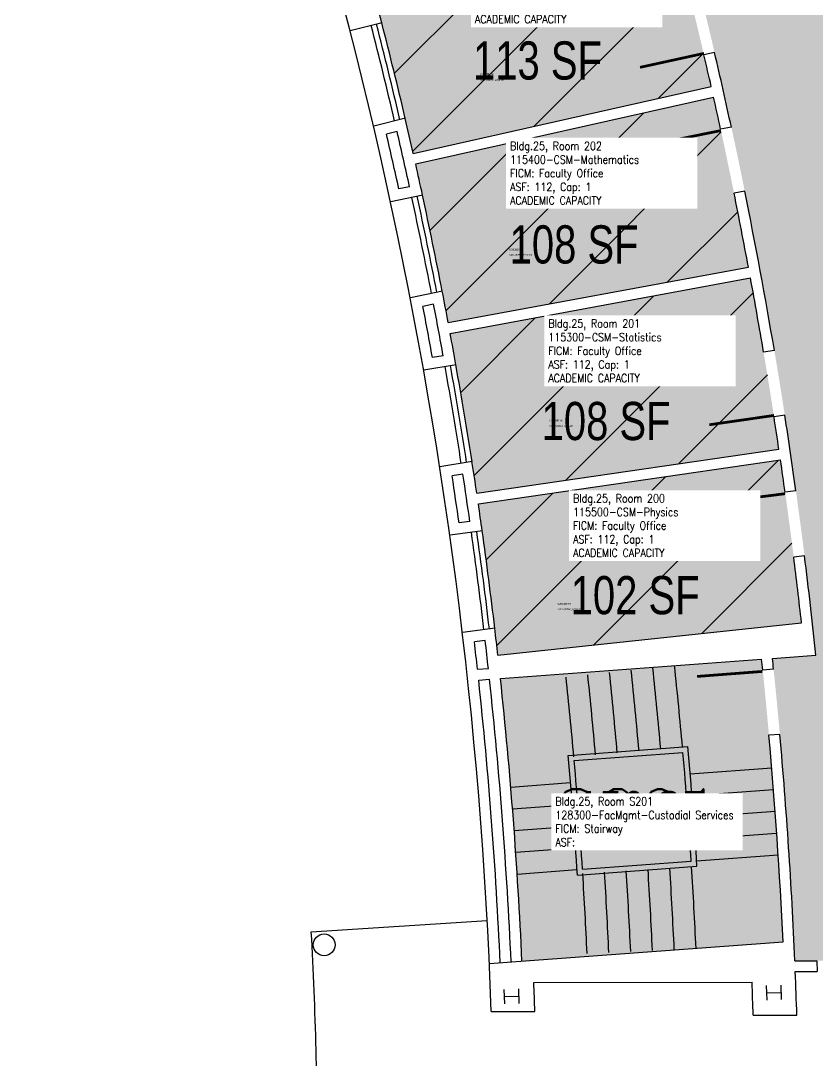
# Model space of a CAD drawing. Header units: inches. Extents: x -325 to 948, y 0 to 3497.
# Drawn here: x -48 to 390, y 1895 to 2466 of the extents above; entities that cross this region are included whole.
import ezdxf
from ezdxf.enums import TextEntityAlignment as Align

# ---------------------------------------------------------------- set-up
doc = ezdxf.new("R2010")
doc.units = ezdxf.units.IN
doc.header["$LTSCALE"] = 10
doc.header["$MEASUREMENT"] = 0
for name, color, linetype in [('A-COLS', 5, 'CONTINUOUS'), ('A-DOOR', 2, 'CONTINUOUS'), ('A-FLOR', 3, 'CONTINUOUS'), ('A-GLAZ', 1, 'CONTINUOUS'), ('A-GLAZ-SILL', 2, 'CONTINUOUS'), ('A-IDEN-CNUM', 7, 'CONTINUOUS'), ('A-IDEN-RNUM', 7, 'CONTINUOUS'), ('A-IDEN-SNUM', 4, 'CONTINUOUS'), ('A-IDEN-VNUM', 4, 'CONTINUOUS'), ('A-SITE', 3, 'CONTINUOUS'), ('A-WALL', 5, 'CONTINUOUS'), ('AREA-TEXT', 3, 'CONTINUOUS'), ('Rooms-Capacity', 4, 'CONTINUOUS'), ('Rooms-Category-Color', 7, 'CONTINUOUS'), ('Rooms-College-Color', 7, 'CONTINUOUS'), ('Rooms-Department-Color', 7, 'CONTINUOUS'), ('Rooms-Division-Color', 7, 'CONTINUOUS'), ('Rooms-Information', 7, 'CONTINUOUS')]:
    doc.layers.add(name, color=color, linetype=linetype)
doc.styles.add('AREA', font='arial.ttf', dxfattribs={"width": 0.75, "height": 24})
doc.styles.add('ROOMSNUMBER', font='txt', dxfattribs={"height": 0.03})
doc.styles.add('ROOMVNUMBER', font='simplex.shx', dxfattribs={"width": 0.85})
pattern_1 = [(45, (0, 0), (-26.51650429449553, 26.51650429449553), [])]

msp = doc.modelspace()

# ---------------------------------------------------------------- hatches: boundary and pattern name
at = {"layer": 'Rooms-Capacity'}
h = msp.add_hatch(dxfattribs=at)
h.set_pattern_fill('ANSI31', color=256, scale=300, style=0)
h.set_pattern_definition(pattern_1)
edge = h.paths.add_edge_path()
edge.add_arc((-2305.089046211643, 1834.524633712063), 2703.000039311435, 12.73015502974493, 14.85277045609265)
edge.add_line((307.5975675322115, 2527.40115292836), (145.2343797795475, 2484.247888142243))
edge.add_arc((-2305.089038671332, 1834.524635854589), 2535.000031473777, 12.737625250607323, 14.850694082559016, ccw=False)
edge.add_line((167.5245508141816, 2393.458618238568), (331.4677457548678, 2430.15664699953))
h = msp.add_hatch(dxfattribs=at)
h.set_pattern_fill('ANSI31', color=256, scale=300, style=0)
h.set_pattern_definition(pattern_1)
edge = h.paths.add_edge_path()
edge.add_arc((-2305.089020711986, 1834.524640274119), 2703.00001298806, 10.57954118367577, 12.602972300606)
edge.add_line((332.7834074534476, 2424.302668805234), (168.8405452296138, 2387.604714581743))
edge.add_arc((-2305.089003151721, 1834.524643549357), 2534.999995133622, 10.588075275554672, 12.602013858375415, ccw=False)
edge.add_line((186.749100677669, 2300.322710989974), (351.9626157917082, 2330.796411752701))
h = msp.add_hatch(dxfattribs=at)
h.set_pattern_fill('ANSI31', color=256, scale=300, style=0)
h.set_pattern_definition(pattern_1)
edge = h.paths.add_edge_path()
edge.add_arc((-2305.089002565549, 1834.524643620553), 2702.999994534728, 8.428834151021952, 10.45235843554707)
edge.add_line((353.0576719008386, 2324.897183102556), (187.8446016311646, 2294.423564429395))
edge.add_arc((-2305.088988193833, 1834.524646238652), 2534.999979927172, 8.43842591924539, 10.452463833892182, ccw=False)
edge.add_line((202.4674333557487, 2206.526919049211), (368.715054564178, 2230.732713365927))
h = msp.add_hatch(dxfattribs=at)
h.set_pattern_fill('ANSI31', color=256, scale=300, style=0)
h.set_pattern_definition(pattern_1)
edge = h.paths.add_edge_path()
edge.add_arc((-2305.089044563069, 1834.524638208754), 2703.000036870126, 6.387660948669904, 8.301651341738857)
edge.add_line((369.587952721864, 2224.796542801894), (203.3408887758851, 2200.590829591267))
edge.add_arc((-2305.089059807985, 1834.524636057494), 2535.000052268399, 6.405569587558375, 8.302814412782084, ccw=False)
edge.add_line((214.0851869769394, 2117.343269348145), (381.1305024772882, 2135.246676673181))
at = {"layer": 'Rooms-Category-Color', "true_color": 0xadadad}
h = msp.add_hatch(color=253, dxfattribs=at)
edge = h.paths.add_edge_path()
edge.add_line((389.1024912446737, 2117.390627925284), (365.1556278280914, 2115.627088445239))
edge.add_arc((-2305.089009252391, 1834.524642524006), 2685.000001296085, 2.450844379286309, 6.009516623040213, ccw=False)
edge.add_line((377.454958576709, 1949.341312148608), (473.5398143827915, 1949.341312154196))
edge.add_arc((-2331.354647308088, 1828.639597805975), 2807.490310770594, 2.464062308017001, 22.79401685436606)
edge.add_line((256.8808139520211, 2916.315579956192), (303.9641623215657, 2934.09196655448))
edge.add_arc((-2718.672790263731, 1659.601693936523), 3280.344433459987, 22.86264650985488, 24.64999537939259)
edge.add_line((262.7421312667429, 3027.748129011132), (235.0876249708235, 3016.075450027362))
edge.add_arc((-2275.305019171699, 1854.746568034768), 2765.999999984645, 24.82566051227534, 30.87926520460536)
edge.add_line((98.61640375480056, 3274.342664706521), (-48.43600885570049, 3174.501004890539))
edge.add_line((-48.43600885570049, 3174.501004890539), (-26.41971860826015, 3004.615891098976))
edge.add_line((-26.41971860826015, 3004.615891098976), (127.4215921461582, 3026.822080722079))
edge.add_arc((-2305.089007980086, 1834.524642891397), 2708.999999997075, 5.993585546238307, 26.111828936801885, ccw=False)
at = {"layer": 'Rooms-Category-Color', "true_color": 0xfa9ba3}
h = msp.add_hatch(color=241, dxfattribs=at)
edge = h.paths.add_edge_path()
edge.add_arc((-2305.089046211643, 1834.524633712063), 2703.000039311435, 12.73015502974493, 14.85277045609265)
edge.add_line((307.5975675322115, 2527.40115292836), (145.2343797795475, 2484.247888142243))
edge.add_arc((-2305.089038671332, 1834.524635854589), 2535.000031473777, 12.737625250607323, 14.850694082559016, ccw=False)
edge.add_line((167.5245508141816, 2393.458618238568), (331.4677457548678, 2430.15664699953))
h = msp.add_hatch(color=241, dxfattribs=at)
edge = h.paths.add_edge_path()
edge.add_arc((-2305.089020711986, 1834.524640274119), 2703.00001298806, 10.57954118367577, 12.602972300606)
edge.add_line((332.7834074534476, 2424.302668805234), (168.8405452296138, 2387.604714581743))
edge.add_arc((-2305.089003151721, 1834.524643549357), 2534.999995133622, 10.588075275554672, 12.602013858375415, ccw=False)
edge.add_line((186.749100677669, 2300.322710989974), (351.9626157917082, 2330.796411752701))
h = msp.add_hatch(color=241, dxfattribs=at)
edge = h.paths.add_edge_path()
edge.add_arc((-2305.089002565549, 1834.524643620553), 2702.999994534728, 8.428834151021952, 10.45235843554707)
edge.add_line((353.0576719008386, 2324.897183102556), (187.8446016311646, 2294.423564429395))
edge.add_arc((-2305.088988193833, 1834.524646238652), 2534.999979927172, 8.43842591924539, 10.452463833892182, ccw=False)
edge.add_line((202.4674333557487, 2206.526919049211), (368.715054564178, 2230.732713365927))
h = msp.add_hatch(color=241, dxfattribs=at)
edge = h.paths.add_edge_path()
edge.add_arc((-2305.089044563069, 1834.524638208754), 2703.000036870126, 6.387660948669904, 8.301651341738857)
edge.add_line((369.587952721864, 2224.796542801894), (203.3408887758851, 2200.590829591267))
edge.add_arc((-2305.089059807985, 1834.524636057494), 2535.000052268399, 6.405569587558375, 8.302814412782084, ccw=False)
edge.add_line((214.0851869769394, 2117.343269348145), (381.1305024772882, 2135.246676673181))
at = {"layer": 'Rooms-Category-Color', "true_color": 0xadadad}
h = msp.add_hatch(color=253, dxfattribs=at)
edge = h.paths.add_edge_path()
edge.add_arc((-2305.089008035323, 1834.524642916921), 2679.000000051877, 2.676691046861776, 6.013544006717764)
edge.add_line((359.1688792593777, 2115.186201143079), (215.4827164895833, 2104.604597247206))
edge.add_arc((-2305.089007905733, 1834.524642952623), 2534.999999907878, 2.589462405425081, 6.115923773787927, ccw=False)
edge.add_line((227.3224930129945, 1949.05406950973), (370.9880852848291, 1959.634158482775))
at = {"layer": 'Rooms-College-Color', "true_color": 0xadadad}
h = msp.add_hatch(color=253, dxfattribs=at)
edge = h.paths.add_edge_path()
edge.add_line((389.1024912446737, 2117.390627925284), (365.1556278280914, 2115.627088445239))
edge.add_arc((-2305.089009252391, 1834.524642524006), 2685.000001296085, 2.450844379286309, 6.009516623040213, ccw=False)
edge.add_line((377.454958576709, 1949.341312148608), (473.5398143827915, 1949.341312154196))
edge.add_arc((-2331.354647308088, 1828.639597805975), 2807.490310770594, 2.464062308017001, 22.79401685436606)
edge.add_line((256.8808139520211, 2916.315579956192), (303.9641623215657, 2934.09196655448))
edge.add_arc((-2718.672790263731, 1659.601693936523), 3280.344433459987, 22.86264650985488, 24.64999537939259)
edge.add_line((262.7421312667429, 3027.748129011132), (235.0876249708235, 3016.075450027362))
edge.add_arc((-2275.305019171699, 1854.746568034768), 2765.999999984645, 24.82566051227534, 30.87926520460536)
edge.add_line((98.61640375480056, 3274.342664706521), (-48.43600885570049, 3174.501004890539))
edge.add_line((-48.43600885570049, 3174.501004890539), (-26.41971860826015, 3004.615891098976))
edge.add_line((-26.41971860826015, 3004.615891098976), (127.4215921461582, 3026.822080722079))
edge.add_arc((-2305.089007980086, 1834.524642891397), 2708.999999997075, 5.993585546238307, 26.111828936801885, ccw=False)
at = {"layer": 'Rooms-College-Color', "true_color": 0xffe090}
h = msp.add_hatch(color=41, dxfattribs=at)
edge = h.paths.add_edge_path()
edge.add_arc((-2305.089046211643, 1834.524633712063), 2703.000039311435, 12.73015502974493, 14.85277045609265)
edge.add_line((307.5975675322115, 2527.40115292836), (145.2343797795475, 2484.247888142243))
edge.add_arc((-2305.089038671332, 1834.524635854589), 2535.000031473777, 12.737625250607323, 14.850694082559016, ccw=False)
edge.add_line((167.5245508141816, 2393.458618238568), (331.4677457548678, 2430.15664699953))
h = msp.add_hatch(color=41, dxfattribs=at)
edge = h.paths.add_edge_path()
edge.add_arc((-2305.089020711986, 1834.524640274119), 2703.00001298806, 10.57954118367577, 12.602972300606)
edge.add_line((332.7834074534476, 2424.302668805234), (168.8405452296138, 2387.604714581743))
edge.add_arc((-2305.089003151721, 1834.524643549357), 2534.999995133622, 10.588075275554672, 12.602013858375415, ccw=False)
edge.add_line((186.749100677669, 2300.322710989974), (351.9626157917082, 2330.796411752701))
h = msp.add_hatch(color=41, dxfattribs=at)
edge = h.paths.add_edge_path()
edge.add_arc((-2305.089002565549, 1834.524643620553), 2702.999994534728, 8.428834151021952, 10.45235843554707)
edge.add_line((353.0576719008386, 2324.897183102556), (187.8446016311646, 2294.423564429395))
edge.add_arc((-2305.088988193833, 1834.524646238652), 2534.999979927172, 8.43842591924539, 10.452463833892182, ccw=False)
edge.add_line((202.4674333557487, 2206.526919049211), (368.715054564178, 2230.732713365927))
h = msp.add_hatch(color=41, dxfattribs=at)
edge = h.paths.add_edge_path()
edge.add_arc((-2305.089044563069, 1834.524638208754), 2703.000036870126, 6.387660948669904, 8.301651341738857)
edge.add_line((369.587952721864, 2224.796542801894), (203.3408887758851, 2200.590829591267))
edge.add_arc((-2305.089059807985, 1834.524636057494), 2535.000052268399, 6.405569587558375, 8.302814412782084, ccw=False)
edge.add_line((214.0851869769394, 2117.343269348145), (381.1305024772882, 2135.246676673181))
at = {"layer": 'Rooms-College-Color', "true_color": 0xadadad}
h = msp.add_hatch(color=253, dxfattribs=at)
edge = h.paths.add_edge_path()
edge.add_arc((-2305.089008035323, 1834.524642916921), 2679.000000051877, 2.676691046861776, 6.013544006717764)
edge.add_line((359.1688792593777, 2115.186201143079), (215.4827164895833, 2104.604597247206))
edge.add_arc((-2305.089007905733, 1834.524642952623), 2534.999999907878, 2.589462405425081, 6.115923773787927, ccw=False)
edge.add_line((227.3224930129945, 1949.05406950973), (370.9880852848291, 1959.634158482775))
at = {"layer": 'Rooms-Department-Color', "true_color": 0xacacac}
h = msp.add_hatch(color=253, dxfattribs=at)
edge = h.paths.add_edge_path()
edge.add_line((389.1024912446737, 2117.390627925284), (365.1556278280914, 2115.627088445239))
edge.add_arc((-2305.089009252391, 1834.524642524006), 2685.000001296085, 2.450844379286309, 6.009516623040213, ccw=False)
edge.add_line((377.454958576709, 1949.341312148608), (473.5398143827915, 1949.341312154196))
edge.add_arc((-2331.354647308088, 1828.639597805975), 2807.490310770594, 2.464062308017001, 22.79401685436606)
edge.add_line((256.8808139520211, 2916.315579956192), (303.9641623215657, 2934.09196655448))
edge.add_arc((-2718.672790263731, 1659.601693936523), 3280.344433459987, 22.86264650985488, 24.64999537939259)
edge.add_line((262.7421312667429, 3027.748129011132), (235.0876249708235, 3016.075450027362))
edge.add_arc((-2275.305019171699, 1854.746568034768), 2765.999999984645, 24.82566051227534, 30.87926520460536)
edge.add_line((98.61640375480056, 3274.342664706521), (-48.43600885570049, 3174.501004890539))
edge.add_line((-48.43600885570049, 3174.501004890539), (-26.41971860826015, 3004.615891098976))
edge.add_line((-26.41971860826015, 3004.615891098976), (127.4215921461582, 3026.822080722079))
edge.add_arc((-2305.089007980086, 1834.524642891397), 2708.999999997075, 5.993585546238307, 26.111828936801885, ccw=False)
at = {"layer": 'Rooms-Department-Color', "true_color": 0xffe090}
h = msp.add_hatch(color=41, dxfattribs=at)
edge = h.paths.add_edge_path()
edge.add_arc((-2305.089046211643, 1834.524633712063), 2703.000039311435, 12.73015502974493, 14.85277045609265)
edge.add_line((307.5975675322115, 2527.40115292836), (145.2343797795475, 2484.247888142243))
edge.add_arc((-2305.089038671332, 1834.524635854589), 2535.000031473777, 12.737625250607323, 14.850694082559016, ccw=False)
edge.add_line((167.5245508141816, 2393.458618238568), (331.4677457548678, 2430.15664699953))
h = msp.add_hatch(color=41, dxfattribs=at)
edge = h.paths.add_edge_path()
edge.add_arc((-2305.089020711986, 1834.524640274119), 2703.00001298806, 10.57954118367577, 12.602972300606)
edge.add_line((332.7834074534476, 2424.302668805234), (168.8405452296138, 2387.604714581743))
edge.add_arc((-2305.089003151721, 1834.524643549357), 2534.999995133622, 10.588075275554672, 12.602013858375415, ccw=False)
edge.add_line((186.749100677669, 2300.322710989974), (351.9626157917082, 2330.796411752701))
h = msp.add_hatch(color=41, dxfattribs=at)
edge = h.paths.add_edge_path()
edge.add_arc((-2305.089002565549, 1834.524643620553), 2702.999994534728, 8.428834151021952, 10.45235843554707)
edge.add_line((353.0576719008386, 2324.897183102556), (187.8446016311646, 2294.423564429395))
edge.add_arc((-2305.088988193833, 1834.524646238652), 2534.999979927172, 8.43842591924539, 10.452463833892182, ccw=False)
edge.add_line((202.4674333557487, 2206.526919049211), (368.715054564178, 2230.732713365927))
h = msp.add_hatch(color=41, dxfattribs=at)
edge = h.paths.add_edge_path()
edge.add_arc((-2305.089044563069, 1834.524638208754), 2703.000036870126, 6.387660948669904, 8.301651341738857)
edge.add_line((369.587952721864, 2224.796542801894), (203.3408887758851, 2200.590829591267))
edge.add_arc((-2305.089059807985, 1834.524636057494), 2535.000052268399, 6.405569587558375, 8.302814412782084, ccw=False)
edge.add_line((214.0851869769394, 2117.343269348145), (381.1305024772882, 2135.246676673181))
at = {"layer": 'Rooms-Department-Color', "true_color": 0xacacac}
h = msp.add_hatch(color=253, dxfattribs=at)
edge = h.paths.add_edge_path()
edge.add_arc((-2305.089008035323, 1834.524642916921), 2679.000000051877, 2.676691046861776, 6.013544006717764)
edge.add_line((359.1688792593777, 2115.186201143079), (215.4827164895833, 2104.604597247206))
edge.add_arc((-2305.089007905733, 1834.524642952623), 2534.999999907878, 2.589462405425081, 6.115923773787927, ccw=False)
edge.add_line((227.3224930129945, 1949.05406950973), (370.9880852848291, 1959.634158482775))
at = {"layer": 'Rooms-Division-Color', "true_color": 0xadadad}
h = msp.add_hatch(color=253, dxfattribs=at)
edge = h.paths.add_edge_path()
edge.add_line((389.1024912446737, 2117.390627925284), (365.1556278280914, 2115.627088445239))
edge.add_arc((-2305.089009252391, 1834.524642524006), 2685.000001296085, 2.450844379286309, 6.009516623040213, ccw=False)
edge.add_line((377.454958576709, 1949.341312148608), (473.5398143827915, 1949.341312154196))
edge.add_arc((-2331.354647308088, 1828.639597805975), 2807.490310770594, 2.464062308017001, 22.79401685436606)
edge.add_line((256.8808139520211, 2916.315579956192), (303.9641623215657, 2934.09196655448))
edge.add_arc((-2718.672790263731, 1659.601693936523), 3280.344433459987, 22.86264650985488, 24.64999537939259)
edge.add_line((262.7421312667429, 3027.748129011132), (235.0876249708235, 3016.075450027362))
edge.add_arc((-2275.305019171699, 1854.746568034768), 2765.999999984645, 24.82566051227534, 30.87926520460536)
edge.add_line((98.61640375480056, 3274.342664706521), (-48.43600885570049, 3174.501004890539))
edge.add_line((-48.43600885570049, 3174.501004890539), (-26.41971860826015, 3004.615891098976))
edge.add_line((-26.41971860826015, 3004.615891098976), (127.4215921461582, 3026.822080722079))
edge.add_arc((-2305.089007980086, 1834.524642891397), 2708.999999997075, 5.993585546238307, 26.111828936801885, ccw=False)
at = {"layer": 'Rooms-Division-Color', "true_color": 0xffe090}
h = msp.add_hatch(color=41, dxfattribs=at)
edge = h.paths.add_edge_path()
edge.add_arc((-2305.089046211643, 1834.524633712063), 2703.000039311435, 12.73015502974493, 14.85277045609265)
edge.add_line((307.5975675322115, 2527.40115292836), (145.2343797795475, 2484.247888142243))
edge.add_arc((-2305.089038671332, 1834.524635854589), 2535.000031473777, 12.737625250607323, 14.850694082559016, ccw=False)
edge.add_line((167.5245508141816, 2393.458618238568), (331.4677457548678, 2430.15664699953))
h = msp.add_hatch(color=41, dxfattribs=at)
edge = h.paths.add_edge_path()
edge.add_arc((-2305.089020711986, 1834.524640274119), 2703.00001298806, 10.57954118367577, 12.602972300606)
edge.add_line((332.7834074534476, 2424.302668805234), (168.8405452296138, 2387.604714581743))
edge.add_arc((-2305.089003151721, 1834.524643549357), 2534.999995133622, 10.588075275554672, 12.602013858375415, ccw=False)
edge.add_line((186.749100677669, 2300.322710989974), (351.9626157917082, 2330.796411752701))
h = msp.add_hatch(color=41, dxfattribs=at)
edge = h.paths.add_edge_path()
edge.add_arc((-2305.089002565549, 1834.524643620553), 2702.999994534728, 8.428834151021952, 10.45235843554707)
edge.add_line((353.0576719008386, 2324.897183102556), (187.8446016311646, 2294.423564429395))
edge.add_arc((-2305.088988193833, 1834.524646238652), 2534.999979927172, 8.43842591924539, 10.452463833892182, ccw=False)
edge.add_line((202.4674333557487, 2206.526919049211), (368.715054564178, 2230.732713365927))
h = msp.add_hatch(color=41, dxfattribs=at)
edge = h.paths.add_edge_path()
edge.add_arc((-2305.089044563069, 1834.524638208754), 2703.000036870126, 6.387660948669904, 8.301651341738857)
edge.add_line((369.587952721864, 2224.796542801894), (203.3408887758851, 2200.590829591267))
edge.add_arc((-2305.089059807985, 1834.524636057494), 2535.000052268399, 6.405569587558375, 8.302814412782084, ccw=False)
edge.add_line((214.0851869769394, 2117.343269348145), (381.1305024772882, 2135.246676673181))
at = {"layer": 'Rooms-Division-Color', "true_color": 0xadadad}
h = msp.add_hatch(color=253, dxfattribs=at)
edge = h.paths.add_edge_path()
edge.add_arc((-2305.089008035323, 1834.524642916921), 2679.000000051877, 2.676691046861776, 6.013544006717764)
edge.add_line((359.1688792593777, 2115.186201143079), (215.4827164895833, 2104.604597247206))
edge.add_arc((-2305.089007905733, 1834.524642952623), 2534.999999907878, 2.589462405425081, 6.115923773787927, ccw=False)
edge.add_line((227.3224930129945, 1949.05406950973), (370.9880852848291, 1959.634158482775))

# ---------------------------------------------------------------- linework, layer by layer
at = {"layer": 'A-COLS'}
for p, q in [((217.3496750257909, 1933.557446306571), (217.631310492754, 1925.570410206914)), ((225.3846812993288, 1933.840773241594), (225.6663167439401, 1925.853737175465)), ((361.6861572749913, 1935.620603545569), (361.9677927419543, 1927.63356743753)), ((369.7211635485291, 1935.903930480592), (370.0027990043163, 1927.916894411668)), ((217.4574528448284, 1929.562763205729), (225.5254990383983, 1929.847255211323)), ((361.7939351052046, 1931.625920455903), (369.8619812764227, 1931.910412450321))]:
    msp.add_line(p, q, dxfattribs=at)
at = {"layer": 'A-DOOR'}
for points in [[(327.4700321629643, 2448.450629979372, 1.5, 1.5, 0), (292.2999887689948, 2440.765055961907, 0, 0, 0), (292.4601049013436, 2440.032346724533, 0, 0, -0.414213562373095), (319.944574277848, 2482.887964124791, 0, 0, -0.414213562373095)], [(336.8006596080959, 2405.988076091744, 1.5, 1.5, 0), (301.5109570808709, 2398.872115451843, 0, 0, 0), (301.3627078905702, 2399.607317587361, 0, 0, 0.414213562373095), (343.7683710604906, 2371.433575711213, 0, 0, 0.414213562373095)], [(366.0445350632071, 2249.279215612449, 1.5, 1.5, 0), (330.412028901279, 2244.148474451154, 0, 0, 0), (330.5189193561673, 2243.406130582094, 0, 0, -0.414213562373095), (361.0206843428314, 2284.169377899729, 0, 0, -0.414213562373095)], [(372.1003145053983, 2206.227012653835, 1.5, 1.5, 0), (336.3881582804024, 2201.683677096851, 0, 0, 0), (336.2935054711998, 2202.427680348046, 0, 0, 0.414213562373095), (376.5489972308278, 2171.258859671652, 0, 0, 0.414213562373095)], [(359.5822943709791, 2108.45290088933, 1.5, 1.5, 0), (323.6875632070005, 2105.70185090974, 0, 0, 0), (323.6302496753633, 2106.449657807127, 0, 0, 0.414213562373095), (362.2760308049619, 2073.305976647884, 0, 0, 0.414213562373095)]]:
    msp.add_lwpolyline(points, format="xyseb", dxfattribs=at)
at = {"layer": 'A-FLOR'}
for p, q in [((319.9109132476151, 2052.13261036668), (364.7911776825786, 2055.437766348012)), ((221.1698157303035, 2044.860934644006), (253.941298071295, 2047.274353159592)), ((320.7922528646886, 2040.165019107051), (365.672517310828, 2043.470175102353)), ((222.1372075304389, 2032.89968059212), (254.8226377107203, 2035.306761897169)), ((321.6735925041139, 2028.197427861392), (366.5538569502532, 2031.502583839931)), ((223.0479457341135, 2020.934254372492), (255.7039773277938, 2023.339170637541)), ((322.5549321435392, 2016.229836601764), (367.4351965785027, 2019.534992583096)), ((223.9020322971046, 2008.964656094089), (256.5853169672191, 2011.3715793835)), ((323.4362717606127, 2004.262245356105), (368.3165362179279, 2007.567401337437)), ((224.6994653753936, 1996.990885622799), (257.4666565954685, 1999.403988123871))]:
    msp.add_line(p, q, dxfattribs=at)
for radius, start, end in [(2619, 5.06616952525417, 6.046424744848808), (2631, 5.06616952525417, 6.046424744848808), (2571, 5.06616952525417, 6.046424744848808), (2583, 5.06616952525417, 6.046424744848808), (2595, 5.06616952525417, 6.046424744848808), (2607, 5.06616952525417, 6.046424744848808), (2571, 2.64867616402252, 3.628833449666765), (2583, 2.64867616402252, 3.628833449666765), (2595, 2.64867616402252, 3.628833449666765), (2607, 2.64867616402252, 3.628833449666765), (2619, 2.64867616402252, 3.628833449666765), (2631, 2.64867616402252, 3.628833449666765)]:
    msp.add_arc((-2305.089007973671, 1834.524642879143), radius, start, end, dxfattribs=at)
at = {"layer": 'A-GLAZ'}
for start, end in [(13.18244934124431, 14.40587001846086), (10.98333422587335, 12.20675489942153), (8.833734540761212, 10.05715521425636), (6.742481663388558, 7.965902330546653)]:
    msp.add_arc((-2305.089007973671, 1834.524642879143), 2532, start, end, dxfattribs=at)
at = {"layer": 'A-GLAZ-SILL'}
for radius, start, end in [(2535, 13.18244934124431, 14.40587001846086), (2529, 13.18244934124431, 14.40587001846086), (2529, 10.98333422587335, 12.20675489942153), (2535, 10.98333422587335, 12.20675489942153), (2529, 8.833734540761212, 10.05715521425636), (2535, 8.833734540761212, 10.05715521425636), (2529, 6.742481663388558, 7.965902330546653), (2535, 6.742481663388558, 7.965902330546653)]:
    msp.add_arc((-2305.089007973671, 1834.524642879143), radius, start, end, dxfattribs=at)
at = {"layer": 'A-SITE'}
msp.add_line((111.4164623580873, 1965.272250233218), (208.182507108897, 1971.474602641538), dxfattribs=at)
msp.add_arc((-2305.089007973671, 1834.524642879143), 2420.04, 0.01743473181097306, 3.097029497894772, dxfattribs=at)
at = {"layer": 'A-WALL'}
for p, q in [((150.3602852001786, 2465.177295718342), (132.8794306106865, 2460.885475331917)), ((333.3103519901633, 2448.959193748422), (327.448130004108, 2447.678144962527)), ((167.5245508141816, 2393.458618238568), (331.4677457548678, 2430.15664699953)), ((168.8405452296138, 2387.604714581743), (332.7834074534476, 2424.302668805234)), ((163.2357463873923, 2412.734731916338), (145.7548917643726, 2408.44291152712)), ((342.5346299484372, 2407.909393133596), (336.6524104177952, 2406.723278216086)), ((158.6302998773754, 2405.425835855305), (152.802851010114, 2403.995106973685)), ((165.4570775069296, 2375.119721883908), (159.5790200605989, 2373.913659766316)), ((172.7515102475882, 2370.491401414387), (155.1188427843153, 2366.873523850925)), ((349.9206188432872, 2372.674140220508), (344.0389987640083, 2371.488146178424)), ((186.749100677669, 2300.322710989974), (351.9626157917082, 2330.796411752701)), ((187.8446016311646, 2294.423564418219), (353.0576719008386, 2324.897183102556)), ((183.6051429323852, 2317.593399021775), (165.9724754691124, 2313.975521447137)), ((178.7226286008954, 2310.466607834212), (172.8445711545646, 2309.260545716621)), ((183.9956164844334, 2282.072106515989), (178.0764575153589, 2281.087371935137)), ((366.208118531853, 2284.916318943724), (360.2676492668688, 2284.060948024504)), ((191.1113133989275, 2277.173437655903), (173.3553518727422, 2274.219486049376)), ((371.9582170844078, 2249.372994348407), (366.0191231332719, 2248.517821454443)), ((202.4674333557487, 2206.526919049211), (368.715054564178, 2230.732713365927)), ((203.3408887758851, 2200.590829613619), (369.587952721864, 2224.796542801894)), ((199.9731682352722, 2223.905553080142), (182.2172067202628, 2220.951601459645)), ((194.8267724141479, 2216.966914256103), (188.9076134227216, 2215.982179661281)), ((378.0786332935095, 2207.743625267409), (372.1262011528015, 2206.986351021565)), ((198.6693466342986, 2190.94448192697), (192.7181958518922, 2190.176400099881)), ((205.6015462987125, 2185.789415778592), (187.7496175803244, 2183.485366933979)), ((382.8013794198632, 2172.054293864407), (376.8493455424905, 2171.29707026761)), ((214.0851869769394, 2117.343269348145), (381.1305024772882, 2135.246676673181)), ((212.5136928521097, 2132.233629634604), (194.6617641337216, 2129.929580787197)), ((207.1175257489085, 2125.487409987487), (201.1663749776781, 2124.71932812687)), ((365.1556278280914, 2115.627088445239), (389.1024912334979, 2117.390627928078)), ((202.860812086612, 2109.69131972082), (208.8484286740422, 2110.132270923816)), ((215.4827164895833, 2104.60459723603), (359.1688792593777, 2115.186201143079)), ((365.7750246785581, 2109.679724690504), (359.7905163019896, 2109.221058997326)), ((203.5084824934602, 2103.722768400796), (209.4956073760986, 2104.163683399558)), ((369.2247094810009, 2073.838538434356), (363.2417664639652, 2073.379992728122)), ((252.7956639379263, 2062.230604874901), (318.6249040625989, 2067.078524325974)), ((256.0521536506712, 2059.462301211432), (315.8959156684577, 2063.869426966645)), ((260.6037958525121, 1999.635019197129), (320.4442519582808, 2004.041901463643)), ((257.802658919245, 1996.420608543791), (323.6278986185789, 2001.268233365379)), ((209.3638553023338, 1947.731526073068), (370.9880852848291, 1959.634158482775)), ((377.454958576709, 1949.341312148608), (389.4911357201636, 1949.341312148608)), ((389.4911357201636, 1949.341312148608), (389.7778809852898, 1943.341312154196)), ((377.7050453424454, 1943.341312134638), (389.7778809852898, 1943.341312154196)), ((233.8267794325948, 1937.420825446956), (353.9194263629615, 1937.457368862815)), ((210.4106633998454, 1921.417699338868), (234.4245924577117, 1921.425006617792)), ((354.5589259676635, 1919.341312137432), (378.5710175558925, 1919.341312145814))]:
    msp.add_line(p, q, dxfattribs=at)
msp.add_circle((118.5011112503707, 1958.039584773593), 6, dxfattribs=at)
for radius, start, end in [(2517, 1.978384920603366, 23.56960751511858), (2535, 14.40442211875085, 14.85069410171717), (2703, 12.73015502279419, 13.11120884217265), (2709, 12.21960285031334, 13.10947149409337), (2703, 12.22142123298213, 12.60297230245001), (2535, 12.73762524872218, 13.18389724123519), (2523, 12.34447564680655, 13.04472859431732), (2529, 12.34269754513767, 13.0465066971058), (2535, 12.20530700984078, 12.60201384173222), (2703, 10.57954118084899, 11.45829731375081), (2709, 9.5702953196213, 11.45816926054517), (2703, 9.573351550750132, 10.45235843441758), (2535, 10.58807527297087, 10.98478211079375), (2529, 10.19309785775458, 10.84739157718473), (2523, 10.19487596501947, 10.84561347583933), (2535, 10.05570732140853, 10.45246382695892), (2703, 8.428834152933812, 8.810134285932195), (2709, 7.91882735211666, 8.80876898632544), (2703, 7.920311437672488, 8.301651351166905), (2535, 8.438425925762152, 8.835182427532486), (2523, 8.103623089487826, 8.69601378872299), (2529, 8.101844975343706, 8.6977919031059), (2535, 7.964454442330574, 8.302814424656745), (2703, 6.38766093633574, 7.157200288742641), (2709, 5.993585542598746, 7.157406431656873), (2535, 6.405569566237944, 6.743929547225264), (2523, 6.261321077491529, 6.604760905795193), (2529, 6.256456757827165, 6.606539012693758), (2679, 5.885276596047981, 6.013544005205181), (2685, 5.881918131981286, 6.009516620945348), (2535, 2.589462407194684, 6.115923771606816), (2523, 2.581743720228764, 6.124983232845683), (2529, 2.58561222568516, 6.120442748654483), (2679, 2.67669105054385, 5.115192236412719), (2685, 2.450844371396621, 5.113555303474797), (2634, 3.629497533956652, 5.065196454087915), (2568, 3.614529244342504, 5.087129190689001), (2571, 3.682085745848911, 5.019244398342314), (2631, 3.694168026995935, 5.000831242379808), (2685, 1.810221881969046, 2.322697917794414), (2541, 1.959856422870954, 2.320790795857801), (2661, 1.826554084990106, 2.2168667921296)]:
    msp.add_arc((-2305.089007973671, 1834.524642879143), radius, start, end, dxfattribs=at)

# ---------------------------------------------------------------- texts
at = {"layer": 'A-IDEN-CNUM', "style": 'ROOMSNUMBER'}
for s, p in [('CAD #025-0_0203-00', (204.3662720024586, 2433.46770600602)), ('CAD #025-0_0202-00', (220.0671515353024, 2337.116601023823)), ('CAD #025-0_0201-00', (242.4969980232418, 2243.006223357283)), ('CAD #025-0_0200-00', (246.9829543121159, 2142.173675852828)), ('CAD #025-0_S201-00', (264.4507034271955, 2019.784098800272))]:
    msp.add_text(s, height=0.96, dxfattribs=at).set_placement(p)
at = {"layer": 'A-IDEN-RNUM', "style": 'ROOMSNUMBER'}
for s, p in [('0203-00', (204.3662720024586, 2436.46770600602)), ('0202-00', (220.0671515353024, 2340.116601023823)), ('0201-00', (242.4969980232418, 2246.006223357283)), ('0200-00', (246.9829543121159, 2145.173675852828)), ('S201-00', (264.4507034271955, 2022.784098800272))]:
    msp.add_text(s, height=0.96, dxfattribs=at).set_placement(p)
at = {"layer": 'A-IDEN-SNUM', "style": 'ROOMSNUMBER'}
for s, p in [('0250020300', (204.3662720024586, 2436.46770600602)), ('0250020200', (220.0671515353024, 2340.116601023823)), ('0250020100', (242.4969980232418, 2246.006223357283)), ('0250020000', (246.9829543121159, 2145.173675852828)), ('0250S20100', (264.4507034271955, 2022.784098800272))]:
    msp.add_text(s, height=0.96, dxfattribs=at).set_placement(p)
at = {"layer": 'A-IDEN-VNUM', "style": 'ROOMVNUMBER', "width": 0.85}
for s, p in [('203', (201.4536776831301, 2465.031274805777)), ('202', (220.7876603640543, 2365.268704643939)), ('201', (241.8431329848172, 2267.587444409728)), ('200', (255.4596209721567, 2171.414320599753)), ('S201', (245.7162857968288, 2012.231269131415))]:
    msp.add_text(s, height=31.5, rotation=359.9999999999868, dxfattribs=at).set_placement(p)
at = {"layer": 'AREA-TEXT', "style": 'AREA', "width": 0.75}
for s, p in [('113 SF', (235.8583245370537, 2444.549667094834)), ('108 SF', (256.0035941703245, 2343.359525589272)), ('108 SF', (273.6069602919742, 2246.209515806753)), ('102 SF', (289.5981217995286, 2150.423284555785)), ('156 SF', (293.2354008872062, 2032.120135326404))]:
    msp.add_text(s, height=21, dxfattribs=at).set_placement(p, align=Align.MIDDLE_CENTER)

# ---------------------------------------------------------------- next in the draw order: texts
at = {"layer": 'Rooms-Information', "char_height": 4.5, "width": 100.8, "attachment_point": 7, "style": 'ROOMVNUMBER', "bg_fill": 3, "box_fill_scale": 1.5, "bg_fill_color": 256, "bg_fill_true_color": 13158600, "bg_fill_transparency": 0}
for s, insert in [('Bldg.25, Room 203^M^J115200-CSM-Chemistry & Biochemistry^M^JFICM: Faculty Office^M^JASF: 112, Cap: 1^M^JACADEMIC CAPACITY', (201.4536776831301, 2465.031274805777)), ('Bldg.25, Room 202^M^J115400-CSM-Mathematics^M^JFICM: Faculty Office^M^JASF: 112, Cap: 1^M^JACADEMIC CAPACITY', (220.7876603640543, 2365.268704643939)), ('Bldg.25, Room 201^M^J115300-CSM-Statistics^M^JFICM: Faculty Office^M^JASF: 112, Cap: 1^M^JACADEMIC CAPACITY', (241.8431329848172, 2267.587444409728)), ('Bldg.25, Room 200^M^J115500-CSM-Physics^M^JFICM: Faculty Office^M^JASF: 112, Cap: 1^M^JACADEMIC CAPACITY', (255.4596209721567, 2171.414320599753)), ('Bldg.25, Room S201^M^J128300-FacMgmt-Custodial Services^M^JFICM: Stairway^M^JASF: ', (245.7162857968288, 2012.231269131415))]:
    msp.add_mtext(s, dxfattribs=dict(at, insert=insert))

doc.saveas('drawing.dxf')
